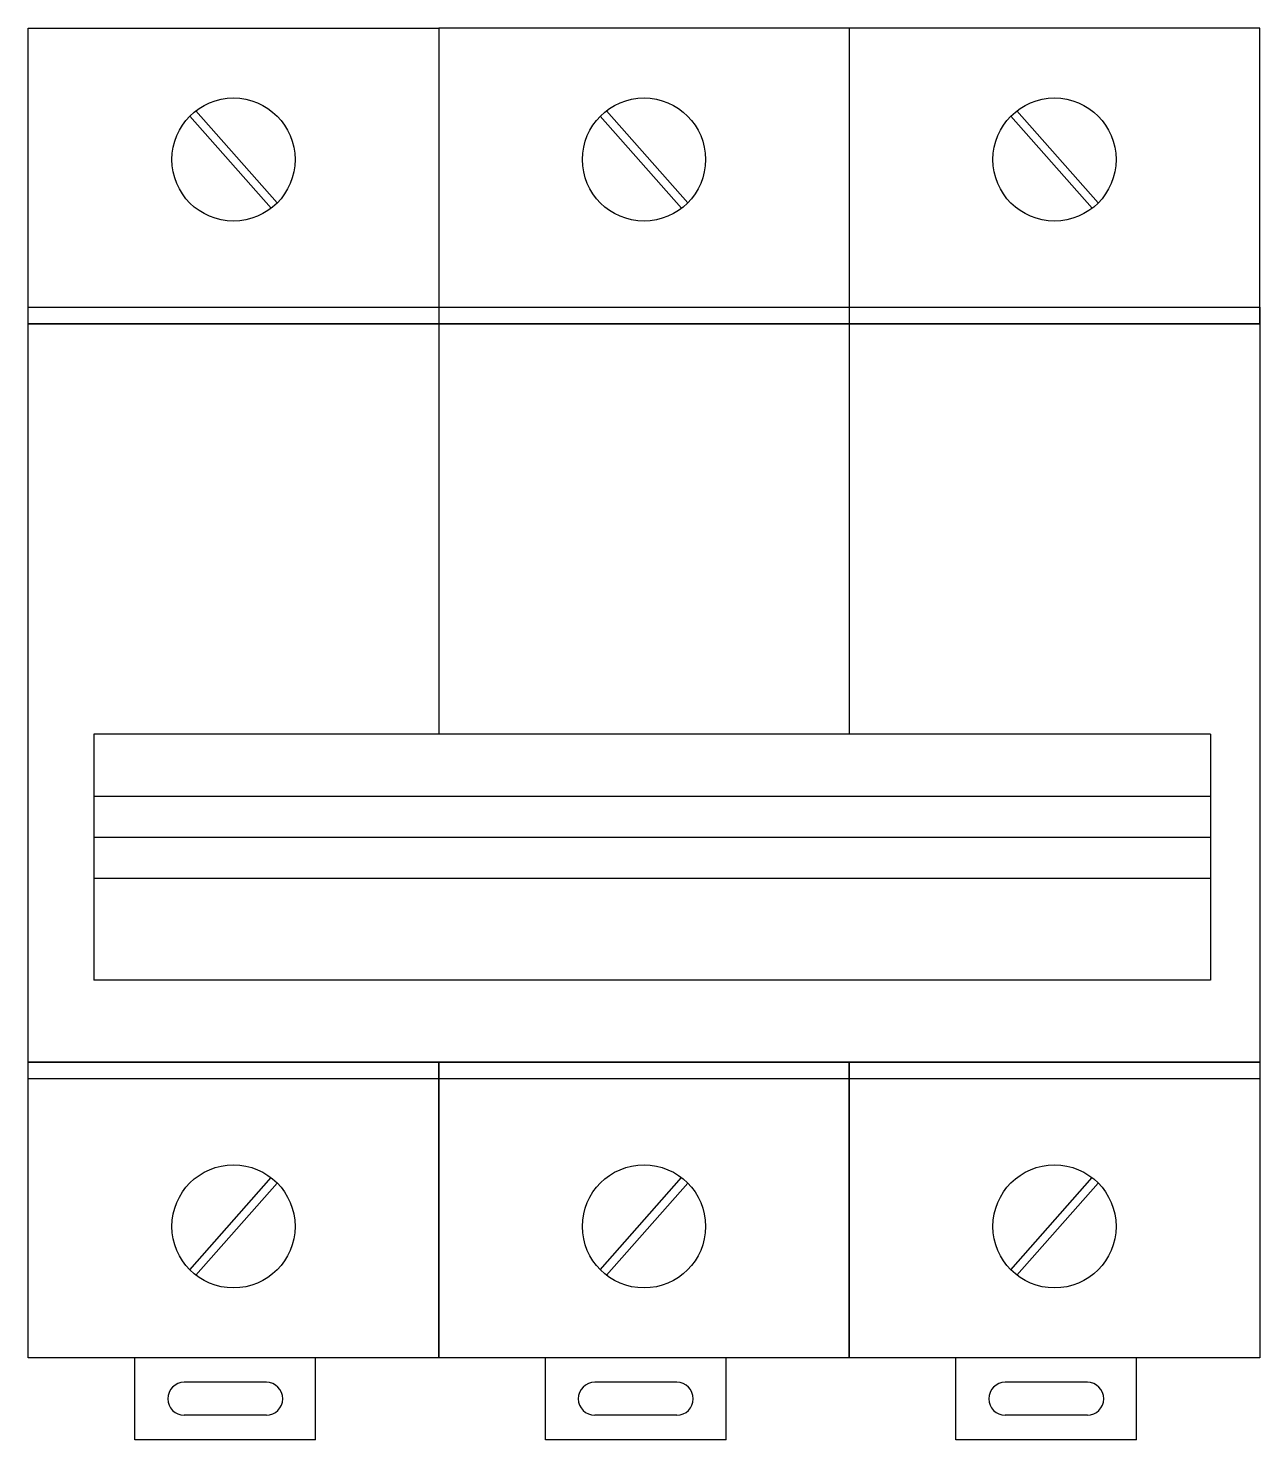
# Model space of a CAD drawing. Header units: millimetres. Extents: x 0 to 75, y 0 to 86.
import ezdxf

# ---------------------------------------------------------------- set-up
doc = ezdxf.new("R2010")
doc.units = ezdxf.units.MM
doc.layers.add('THIET BI DIEN', color=5, linetype='Continuous')

# ---------------------------------------------------------------- blocks, each defined once
blk = doc.blocks.new('MCB3PM')
at = {"layer": 'THIET BI DIEN', "ltscale": 15}
for p, q in [((-37.5, -18), (-37.5, 0)), ((-37.5, 0), (-12.5, 0)), ((-12.5, 0), (-12.5, -18)), ((-12.5, 0), (-12.5, -18)), ((12.5, 0), (-12.5, 0)), ((37.5, 0), (12.5, 0)), ((12.5, 0), (12.5, -18)), ((12.5, 0), (12.5, -18)), ((37.5, -18), (37.5, 0)), ((-12.5, -18), (-37.5, -18)), ((-12.5, -18), (37.5, -18)), ((-12.5, -18), (-12.5, -43)), ((12.5, -18), (12.5, -43)), ((-37.5, -81), (-37.5, -63)), ((-37.5, -63), (-12.5, -63)), ((-12.5, -63), (-12.5, -81)), ((-12.5, -81), (-12.5, -63)), ((-12.5, -63), (37.5, -63)), ((12.5, -63), (12.5, -81)), ((12.5, -81), (12.5, -63)), ((37.5, -63), (37.5, -81)), ((-12.5, -81), (-37.5, -81)), ((37.5, -81), (-12.5, -81))]:
    blk.add_line(p, q, dxfattribs=at)
at = {"layer": 'THIET BI DIEN'}
for p, q in [((-27.2873, -5.028341), (-22.337691, -10.640949)), ((-2.2873, -5.028341), (2.662309, -10.640949)), ((22.7127, -5.028341), (27.662309, -10.640949)), ((-27.662309, -5.359051), (-22.7127, -10.971659)), ((-2.662309, -5.359051), (2.2873, -10.971659)), ((22.337691, -5.359051), (27.2873, -10.971659)), ((-12.5, -18), (-37.5, -18)), ((37.5, -18), (-12.5, -18)), ((34.5, -43), (-33.5, -43)), ((-33.5, -43), (-33.5, -58)), ((34.5, -43), (34.5, -58)), ((34.5, -46.8), (-33.5, -46.8)), ((34.5, -49.3), (-33.5, -49.3)), ((34.5, -51.8), (-33.5, -51.8)), ((34.5, -58), (-33.5, -58)), ((-12.5, -63), (-37.5, -63)), ((-12.5, -63), (-12.5, -63)), ((37.5, -63), (-12.5, -63)), ((-27.662309, -75.640949), (-22.7127, -70.028341)), ((-27.2873, -75.971659), (-22.337691, -70.359051)), ((-2.662309, -75.640949), (2.2873, -70.028341)), ((-2.2873, -75.971659), (2.662309, -70.359051)), ((22.337691, -75.640949), (27.2873, -70.028341)), ((22.7127, -75.971659), (27.662309, -70.359051)), ((-31, -86), (-31, -81)), ((-20, -86), (-20, -81)), ((-6, -86), (-6, -81)), ((5, -86), (5, -81)), ((19, -86), (19, -81)), ((30, -86), (30, -81)), ((-23, -82.5), (-28, -82.5)), ((2, -82.5), (-3, -82.5)), ((27, -82.5), (22, -82.5)), ((-23, -84.5), (-28, -84.5)), ((2, -84.5), (-3, -84.5)), ((27, -84.5), (22, -84.5)), ((-20, -86), (-31, -86)), ((5, -86), (-6, -86)), ((30, -86), (19, -86))]:
    blk.add_line(p, q, dxfattribs=at)
at = {"layer": 'THIET BI DIEN', "color": 6, "ltscale": 15}
blk.add_lwpolyline([(-37.5, -64), (-37.5, -17), (37.5, -17), (37.5, -64)], close=True, dxfattribs=at)
at = {"layer": 'THIET BI DIEN', "ltscale": 15}
blk.add_lwpolyline([(-37.5, -63), (-37.5, -18), (37.5, -18), (37.5, -63)], close=True, dxfattribs=at)
at = {"layer": 'THIET BI DIEN'}
for centre in [(-25, -8), (0, -8), (25, -8), (-25, -73), (0, -73), (25, -73)]:
    blk.add_circle(centre, 3.75, dxfattribs=at)
for centre, start, end in [((-28, -83.5), 90, 270), ((-23, -83.5), 270, 90), ((-3, -83.5), 90, 270), ((2, -83.5), 270, 90), ((22, -83.5), 90, 270), ((27, -83.5), 270, 90)]:
    blk.add_arc(centre, 1, start, end, dxfattribs=at)

msp = doc.modelspace()

# ---------------------------------------------------------------- block references
msp.add_blockref('MCB3PM', (37.5, 86))

doc.saveas('drawing.dxf')
